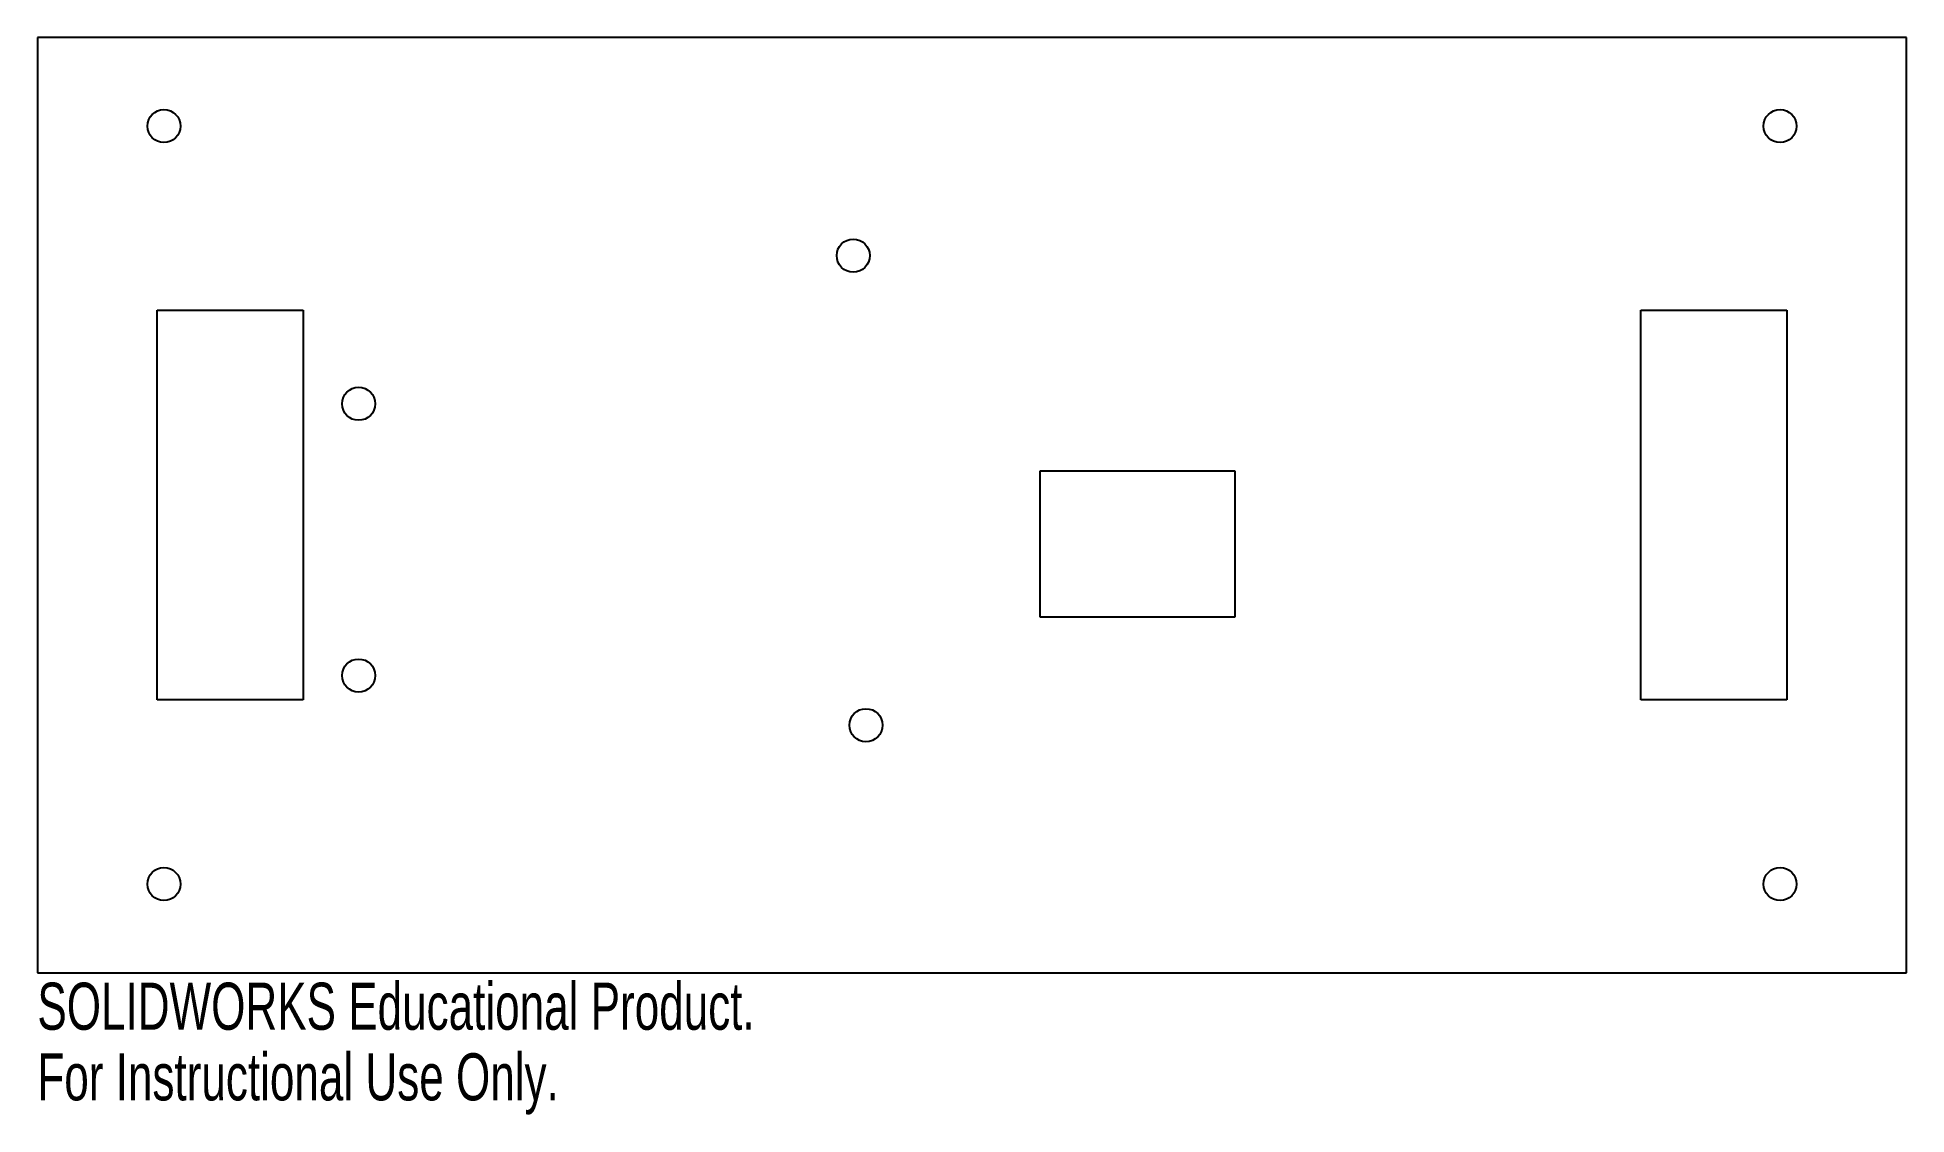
# Model space of a CAD drawing. Header units: millimetres. Extents: x 0 to 192, y -15 to 96.
import ezdxf

# ---------------------------------------------------------------- set-up
doc = ezdxf.new("R2010")
doc.units = ezdxf.units.MM
doc.styles.add('SLDTEXTSTYLE0', font='TXT', dxfattribs={"width": 0.7})

msp = doc.modelspace()

# ---------------------------------------------------------------- linework, layer by layer
at = {"color": 7, "linetype": 'Continuous', "lineweight": 25}
for p, q in [((192, 96), (0, 96)), ((0, 96), (0, 0)), ((192, 0), (192, 96)), ((12.3, 68), (27.3, 68)), ((12.3, 28), (12.3, 68)), ((27.3, 68), (27.3, 28)), ((164.7, 28), (164.7, 68)), ((164.7, 68), (179.7, 68)), ((179.7, 68), (179.7, 28)), ((103, 51.5), (123, 51.5)), ((103, 36.5), (103, 51.5)), ((123, 51.5), (123, 36.5)), ((123, 36.5), (103, 36.5)), ((27.3, 28), (12.3, 28)), ((179.7, 28), (164.7, 28)), ((0, 0), (192, 0))]:
    msp.add_line(p, q, dxfattribs=at)
for centre in [(13, 86.9), (179, 86.9), (83.8, 73.6), (33, 58.4), (33, 30.5), (85.11, 25.4), (13, 9.1), (179, 9.1)]:
    msp.add_circle(centre, 1.7, dxfattribs=at)

# ---------------------------------------------------------------- texts
at = {"color": 7, "linetype": 'Continuous', "char_height": 4.8336, "attachment_point": 1, "style": 'SLDTEXTSTYLE0'}
for s, insert in [('SOLIDWORKS Educational Product.', (0, -1.02)), ('For Instructional Use Only.', (0, -8.27))]:
    msp.add_mtext(s, dxfattribs=dict(at, insert=insert))

doc.saveas('drawing.dxf')
